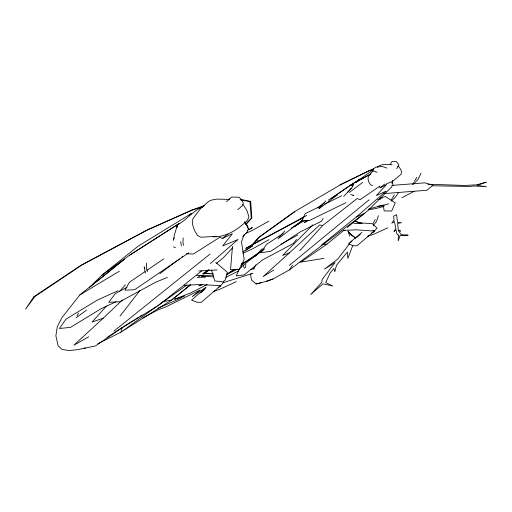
<?xml version="1.0" encoding="UTF-8"?>
<svg xmlns="http://www.w3.org/2000/svg" width="512" height="512" viewBox="0 0 512 512"><rect width="100%" height="100%" fill="white"/><g stroke="black" fill="none" stroke-linecap="round" stroke-linejoin="round"><path stroke-width="0.77" d="M247.539 230.099L247.526 231.578L242.694 236.813M247.558 227.885L247.578 226.406L244.499 222.195M146.694 263.098L146.438 267.795L147.322 271.763M183.206 237.946L182.95 242.643L183.539 245.293M232.467 246.387L230.541 269.747L239.514 269.446L244.198 259.302L241.498 241.85L244.147 234.65M245.594 266.285L245.773 264.352M351.776 188.237L353.107 183.789L352.877 186.054L351.014 184.698L331.597 198.394M134.496 319.84L122.336 327.526L120.915 332.186L97.779 343.75M378.362 215.718L376.461 221.568L373.286 225.498M174.259 237.939L173.44 240.186L174.285 235.354L177.165 225.67L177.203 227.008M352.819 245.376L347.885 258.349L347.373 252.026L336.48 265.312L334.79 271.776L333.888 268.474L330.227 272.941L325.709 282.573L332.717 286.01L322.931 283.84L310.739 294.477L321.747 282.413L322.182 279.43L335.142 262.47L324.589 269.056L337.811 258.982L349.517 243.808M391.962 182.426L392.966 180.269M391.923 183.142L393.286 180.25M239.597 268.736L236.166 275.872L244.224 274.874L262.47 259.968L293.261 243.539L296.512 239.386M421.062 173.254L418.048 179.328L413.152 184.48M373.197 223.424L375.226 219.507M390.195 164.698L391.795 161.709L396.134 161.408L398.803 164.55L396.774 168.742M251.27 273.485L250.56 274.816L251.546 280L256.096 283.968L261.35 282.63M253.754 268.813L255.878 264.806M76.979 315.898L78.509 313.126M323.078 218.477L321.549 221.158L300.083 231.994L270.746 251.283L260.755 252.755L266.458 244.429L283.123 233.466M412.314 184.518L413.562 182.528M414.394 181.203L416.896 177.229M391.194 199.962L394.4 194.912M398.688 192.243L395.77 196.787L391.322 201.114M266.598 281.293L272.858 279.046L289.408 269.907L292.41 265.312M120.051 316.109L140.038 290.336M189.094 215.373L191.59 213.37L137.907 246.317L101.722 275.328L89.491 287.366L124.442 259.155L79.84 294.918L61.702 317.984L57.293 326.682L55.885 335.821L58.163 345.907L61.997 349.414L69.331 350.592L77.587 349.645L95.405 345.971L122.336 327.526L158.477 305.491L201.837 270.784M226.573 201.69L231.661 197.056L239.277 197.235L243.059 202.419L243.296 203.59L242.317 205.702L237.715 209.722M350.458 242.675L351.866 240.973M373.254 170.637L368.384 176.237L368.026 179.142L368.877 182.131L370.566 184.794L372.563 185.536M277.92 238.778L284.858 230.893M318.893 208.678L325.83 200.794M347.392 192.666L351.354 188.16L343.718 196.397M106.355 306.125L92.058 322.106L103.315 318.125L122.285 300.038M119.59 291.328L125.414 284.819M205.83 287.744L191.578 300.096L196.973 302.227L201.197 302.4L220.602 285.638L223.814 282.099M299.693 250.797L322.701 225.51L357.21 198.483L360.006 199.75L379.75 186.182L380.09 187.878L386.694 184.416L376.346 195.59L386.106 191.13L356.371 216.934L321.171 245.325M254.758 256.787L262.266 248.646M232.486 247.872L223.354 257.766L216.563 263.315M245.933 224.499L251.834 218.144L250.714 201.446L240.205 199.283M245.798 224.026L251.283 218.214L249.933 201.6L240.557 199.904M312.89 224.813L282.618 255.43L289.357 252.934L319.667 224.96L322.701 225.51M297.485 224.704L302.195 220.122M103.315 318.125L73.92 345.171L88.749 336.806M200.723 292.864L204.8 289.178M289.357 252.934L263.142 276.595L273.638 270.093M356.742 237.44L360.326 234.266M368.006 236.058L368.96 235.219M210.33 263.546L238.086 239.475L222.656 245.939L232.365 233.741L222.387 238.477L219.949 237.171L193.434 254.016L186.394 253.754M354.72 238.419L348.499 243.782L352.954 245.76L356.838 245.83L374.406 231.091L377.062 228.109L372.282 223.686L358.496 222.726M355.322 237.914L361.984 232.326M295.302 226.074L298.982 223.046M317.389 207.91L324.39 202.758M296.794 224.883L302.355 220.314M356.147 182.131L359.827 179.104L328.326 200.134M377.261 167.226C381.216 163.539 387.11 164.454 392.045 164.787M380.09 187.878L384.71 184.077M289.299 265.434L369.126 199.789M394.099 180.051L400.845 174.502L401.677 172.659L400.832 169.664L399.136 167.008L397.901 166.106M301.53 261.664L327.021 244.122L344.224 229.99M347.296 227.462L368.192 210.304L391.795 186.784L392.07 185.728L393.114 185.254L392.442 182.982M190.016 285.018L171.494 300.16L120.915 332.186L156.448 306.598M204.832 272.909L208.538 269.875M239.936 268.019L258.182 253.114M244.365 268.211L245.984 266.906M222.387 238.477L227.949 234.022M113.83 331.194L209.92 254.144M190.701 284.762L171.494 300.16L163.552 301.485L160.851 303.194M201.229 276.32L202.47 275.322M203.706 274.33L209.28 269.862M295.334 226.17L299.034 223.213M304.602 222.355L306.432 220.915M86.541 310.099L76.141 317.792M279.226 237.958L296.262 225.075M319.597 208.32L337.235 194.97M349.357 192.435L362.758 182.342M289.408 269.907L364.07 213.651L356.371 216.934M159.872 273.632L179.443 258.963M181.338 257.542L182.605 256.595M356.352 181.766L372.262 170.464M101.722 275.328L129.632 255.187L179.61 223.258L129.632 255.187M157.741 305.67L186.906 284.998M294.867 211.603L259.181 237.28L249.76 247.802L258.406 237.536L294.342 211.808L340.538 184.73L369.53 170.618L373.28 169.459M197.286 277.677L200.525 275.386M202.477 274.01L208.314 269.894M188.832 252.73L134.662 289.702L124.922 290.182L129.498 282.176L145.011 271.629M319.296 207.066L322.534 204.781M146.95 270.31L163.75 258.886M205.882 287.398L192.275 296.595L200.115 290.003L165.786 306.925L157.92 309.894L142.829 317.92M233.581 269.754L226.394 274.509M241.485 264.442L243.462 263.11L241.728 263.725L246.157 261.299L264.646 248.87M263.174 250.304L249.651 259.757L251.059 258.413L240.698 265.325M226.566 274.758L234.227 269.651M291.123 228.205L295.789 225.139L304.96 220.512M107.027 337.51L122.336 327.526M373.248 168.883L375.949 167.123L381.235 166.56L382.458 166.496L386.931 168.096M249.05 229.6L252.339 227.501L247.098 230.662M245.325 250.554L252.563 245.92L242.726 251.859M135.846 318.989L138.554 317.28M139.904 316.429L141.933 315.149M202.259 206.976C192.48 211.283 186.234 220.429 176.858 225.158L176.986 227.296M79.84 294.918L119.309 271.226M355.699 182.515L359.821 180.179M361.197 179.398L370.81 173.952L352.858 183.629L352.749 185.971L351.014 184.698L352.998 184.154M297.709 235.008L280.998 244.269M268.774 221.216L252.518 230.317L245.478 233.53M268.998 239.642L252.736 248.742L242.886 253.242M218.112 287.501L220.819 286.003M127.034 287.194L115.309 293.594L108.774 302.317L119.878 301.76L155.731 282.182L167.469 277.376M371.328 233.139L374.112 231.629M306.746 215.443L269.453 235.482L259.347 240.57L256.723 240.979L257.766 241.594L245.779 248.39L303.782 217.498M304.32 222.656L308.339 220.499M401.894 197.747L414.163 191.245M238.547 270.989L225.83 277.325M341.664 195.795L324.358 204.307M345.952 202.65L309.459 220.531L301.99 220.838L305.165 213.677L322.24 205.338M207.136 284.582L190.874 292.826L174.554 299.264L184.653 295.981L175.853 300.442L157.85 308.179M237.696 269.094L226.496 274.438M239.763 268.045L241.139 267.347M339.936 184.934L368.826 170.765L373.856 168.864M300.666 218.528L303.533 217.139M236.301 281.619L220.922 288.762L213.318 291.61M116.134 301.709L101.402 308.525L70.49 327.392L59.405 328.48L65.92 319.232L96.832 300.358L118.016 290.707M387.712 227.834L374.182 234.029L367.533 236.474M202.547 284.352L198.918 285.856L202.694 284.544M391.59 181.773L386.374 183.853M272.858 279.046L266.464 281.325L256.096 283.968M223.04 282.752L252.998 273.254M380.096 197.952L385.427 196.582L395.245 202.906L391.674 211.053L384.128 210.88L383.296 205.069M388.685 203.827L368.941 208.89M384.115 206.4L375.75 208.557L368.205 209.805M377.76 199.603L380.768 199.021M250.47 269.466L254.368 268.838M300.141 262.208L324.006 258.374M226.694 199.494L229.696 199.027M226.272 199.341L217.107 199.104L211.507 200.077L208.544 201.466L200.358 208.877L192.781 218.893L192.531 224.39L194.336 230.221L197.542 235.539L201.024 237.235L216.762 236.314M212.922 236.832C226.739 237.197 238.144 229.267 247.674 220.077L248.858 216.666L247.053 210.835L243.846 205.523L242.829 204.646M377.901 206.15L384.09 205.485M391.885 185.408L412.173 183.827M413.754 183.706L424.794 182.842L432.922 185.274L426.918 190.253L384.013 193.6M381.536 205.965L383.782 205.792M213.299 275.059L203.974 275.642L196.8 275.29M198.746 271.008L216.986 269.907M323.027 244.358L327.021 244.122M184.147 285.363L198.906 284.512L220.602 285.638M352.934 195.488L353.92 195.443L350.746 194.458M343.411 230.4L356.019 229.818L374.406 231.091L372.96 230.541M379.891 198.195L382.195 198.106M198.675 277.363L204.749 277.19M361.152 223.488L355.974 223.565L353.67 223.098M432.378 185.786L469.779 186.458L474.163 185.99L486.4 186.739L477.088 185.37L486.285 182.15L476.768 184.826L464.454 185.446L427.866 184.23M84.077 348.115L85.606 348.154M202.682 276.275L213.53 276.838M204.685 273.152L213.312 273.696M203.878 273.126L209.21 273.651M377.139 172.365L372.659 170.765M201.197 275.712L205.542 277.069M355.174 221.165L362.234 223.539M355.162 221.216L360.704 223.533M173.485 246.874L175.526 247.77M348.064 231.085L349.958 233.67L355.776 238.24L351.302 234.893L348.064 231.085L349.67 236.147M215.725 262.342L227.366 272.307L225.306 279.917L222.899 281.837L214.752 280.934L211.565 270.061M349.958 233.67L352.109 235.891M248.083 228.314L248.986 229.549M244.397 221.702L247.187 225.555L248.621 228.742M144.723 268.23L144.179 266.829L145.408 273.114M181.376 245.869L180.691 241.677M243.667 265.216L243.885 267.578M398.381 235.078L398.227 240.832L400.07 235.482L408.128 235.187L401.203 234.694L398.387 230.579L400.627 231.117L398.31 229.907L397.606 223.488L401.498 222.669L397.485 222.394L396.634 214.618L393.606 216.173L394.125 219.91L391.75 223.194L394.438 221.53L395.827 228.659L393.99 231.501L396.019 229.664L396.845 233.914L398.381 235.078M33.702 296.864L25.6 309.094L35.027 296.435L81.773 265.037L147.763 229.824L192.698 209.914L203.104 206.675L204.538 205.523L191.411 210.234L146.746 230.163L80.915 265.357L33.702 296.864M203.232 290.291L201.946 291.194L203.226 290.323"/></g></svg>
